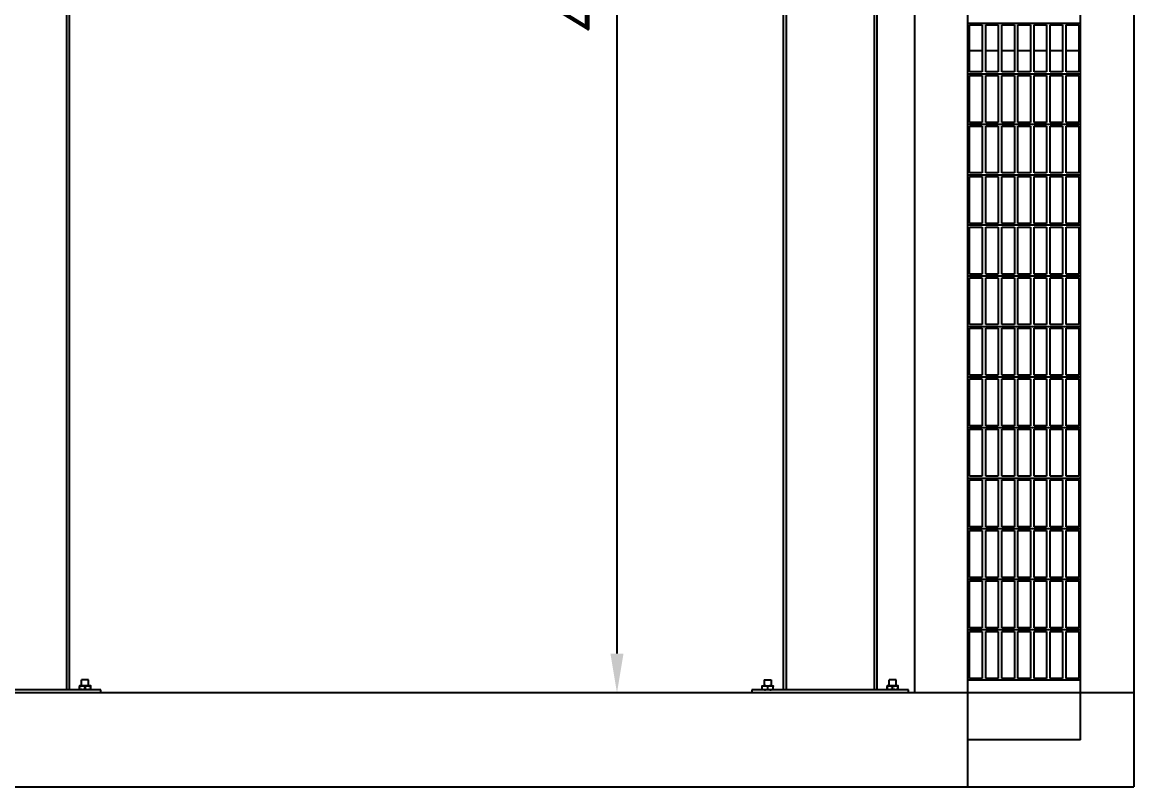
# Model space of a CAD drawing. Header units: millimetres. Extents: x -312439 to 477422, y -331570 to 212570.
# Drawn here: x 365395 to 368945, y 187574 to 190015 of the extents above; entities that cross this region are included whole.
import ezdxf

# ---------------------------------------------------------------- set-up
doc = ezdxf.new("R2010")
doc.units = ezdxf.units.MM
doc.styles.add('ROMAND', font='ROMAND.SHX')
doc.dimstyles.new('1-50 (MILIMETRO)', dxfattribs={"dimscale": 0, "dimtxt": 125, "dimasz": 125, "dimexe": 100, "dimexo": 100, "dimgap": 50, "dimtad": 0, "dimdec": 0, "dimzin": 0, "dimdsep": 46, "dimtxsty": 'ROMAND', "dimcen": -390, "dimclrd": 1, "dimclre": 1, "dimclrt": 3, "dimadec": 0, "dimazin": 0, "dimtfac": 1, "dimtdec": 0, "dimtix": 1, "dimtmove": 2, "dimatfit": 2, "dimfxl": 1, "dimtvp": 1, "dimtolj": 1, "dimtzin": 0, "dimarcsym": 0})

# ---------------------------------------------------------------- blocks, each defined once
blk = doc.blocks.new('*D2')
at = {"color": 1, "lineweight": -2, "transparency": 16777216}
blk.add_line((367294.3, 192383.8), (367294.3, 187998.9), dxfattribs=at)
at = {"color": 1, "transparency": 16777216}
for points in [[(367273.5, 192383.8), (367315.1, 192383.8), (367294.3, 192508.8)], [(367273.5, 187998.9), (367315.1, 187998.9), (367294.3, 187873.9)]]:
    blk.add_solid(points, dxfattribs=at)
at = {"layer": 'Defpoints', "color": 0, "transparency": 16777216}
for p in [(367294.3, 192508.8), (367294.3, 187873.9), (367294.3, 187873.9)]:
    blk.add_point(p, dxfattribs=at)
at = {"color": 3, "transparency": 16777216, "insert": (367169.3, 190191.3), "char_height": 125, "attachment_point": 5, "rotation": 90, "style": 'ROMAND'}
blk.add_mtext('\\A1;4635', dxfattribs=at)

msp = doc.modelspace()

# ---------------------------------------------------------------- linework, layer by layer
at = {"color": 1, "linetype": 'Continuous', "extrusion": (0, 1, 0)}
for p, q in [((368244.798, 195323.86, 0), (368244.798, 187873.86, 0)), ((368414.798, 187573.86, 0), (368414.798, 195323.86, 0)), ((368774.798, 187723.86, 0), (368774.798, 195323.86, 0)), ((368944.798, 195323.86, 0), (368944.798, 187573.86, 0)), ((365536.114, 192208.782, 0), (365536.114, 187883.86, 0)), ((365546.114, 187883.86, 0), (365546.114, 192208.782, 0)), ((367825.172, 192208.782, 0), (367825.172, 187883.86, 0)), ((367835.172, 187883.86, 0), (367835.172, 192208.782, 0)), ((368115.172, 192208.782, 0), (368115.172, 187883.86, 0)), ((368125.172, 187883.86, 0), (368125.172, 192208.782, 0)), ((368414.798, 190012.448, 0), (368774.798, 190012.448, 0)), ((368420.514, 190006.734, 0), (368460.514, 190006.734, 0)), ((368420.514, 189856.734, 0), (368420.514, 190006.734, 0)), ((368460.514, 190006.734, 0), (368460.514, 189856.734, 0)), ((368471.942, 190006.734, 0), (368511.942, 190006.734, 0)), ((368471.942, 189856.734, 0), (368471.942, 190006.734, 0)), ((368511.942, 190006.734, 0), (368511.942, 189856.734, 0)), ((368523.37, 190006.734, 0), (368563.37, 190006.734, 0)), ((368523.37, 189856.734, 0), (368523.37, 190006.734, 0)), ((368563.37, 190006.734, 0), (368563.37, 189856.734, 0)), ((368574.798, 190006.734, 0), (368614.798, 190006.734, 0)), ((368574.798, 189856.734, 0), (368574.798, 190006.734, 0)), ((368614.798, 190006.734, 0), (368614.798, 189856.734, 0)), ((368626.226, 190006.734, 0), (368666.226, 190006.734, 0)), ((368626.226, 189856.734, 0), (368626.226, 190006.734, 0)), ((368666.226, 190006.734, 0), (368666.226, 189856.734, 0)), ((368677.654, 190006.734, 0), (368717.654, 190006.734, 0)), ((368677.654, 189856.734, 0), (368677.654, 190006.734, 0)), ((368717.654, 190006.734, 0), (368717.654, 189856.734, 0)), ((368729.082, 190006.734, 0), (368769.082, 190006.734, 0)), ((368729.082, 189856.734, 0), (368729.082, 190006.734, 0)), ((368769.082, 190006.734, 0), (368769.082, 189856.734, 0)), ((368460.514, 189923.86, 0), (368420.514, 189923.86, 0)), ((368511.942, 189923.86, 0), (368471.942, 189923.86, 0)), ((368563.37, 189923.86, 0), (368523.37, 189923.86, 0)), ((368614.798, 189923.86, 0), (368574.798, 189923.86, 0)), ((368666.226, 189923.86, 0), (368626.226, 189923.86, 0)), ((368717.654, 189923.86, 0), (368677.654, 189923.86, 0)), ((368769.082, 189923.86, 0), (368729.082, 189923.86, 0)), ((368460.514, 189856.734, 0), (368420.514, 189856.734, 0)), ((368511.942, 189856.734, 0), (368471.942, 189856.734, 0)), ((368563.37, 189856.734, 0), (368523.37, 189856.734, 0)), ((368614.798, 189856.734, 0), (368574.798, 189856.734, 0)), ((368666.226, 189856.734, 0), (368626.226, 189856.734, 0)), ((368717.654, 189856.734, 0), (368677.654, 189856.734, 0)), ((368769.082, 189856.734, 0), (368729.082, 189856.734, 0)), ((368414.798, 189851.02, 0), (368774.798, 189851.02, 0)), ((368420.514, 189845.306, 0), (368460.514, 189845.306, 0)), ((368420.514, 189695.306, 0), (368420.514, 189845.306, 0)), ((368460.514, 189845.306, 0), (368460.514, 189695.306, 0)), ((368471.942, 189845.306, 0), (368511.942, 189845.306, 0)), ((368471.942, 189695.306, 0), (368471.942, 189845.306, 0)), ((368511.942, 189845.306, 0), (368511.942, 189695.306, 0)), ((368523.37, 189845.306, 0), (368563.37, 189845.306, 0)), ((368523.37, 189695.306, 0), (368523.37, 189845.306, 0)), ((368563.37, 189845.306, 0), (368563.37, 189695.306, 0)), ((368574.798, 189845.306, 0), (368614.798, 189845.306, 0)), ((368574.798, 189695.306, 0), (368574.798, 189845.306, 0)), ((368614.798, 189845.306, 0), (368614.798, 189695.306, 0)), ((368626.226, 189845.306, 0), (368666.226, 189845.306, 0)), ((368626.226, 189695.306, 0), (368626.226, 189845.306, 0)), ((368666.226, 189845.306, 0), (368666.226, 189695.306, 0)), ((368677.654, 189845.306, 0), (368717.654, 189845.306, 0)), ((368677.654, 189695.306, 0), (368677.654, 189845.306, 0)), ((368717.654, 189845.306, 0), (368717.654, 189695.306, 0)), ((368729.082, 189845.306, 0), (368769.082, 189845.306, 0)), ((368729.082, 189695.306, 0), (368729.082, 189845.306, 0)), ((368769.082, 189845.306, 0), (368769.082, 189695.306, 0)), ((368414.798, 189689.592, 0), (368774.798, 189689.592, 0)), ((368460.514, 189695.306, 0), (368420.514, 189695.306, 0)), ((368420.514, 189683.878, 0), (368460.514, 189683.878, 0)), ((368420.514, 189533.878, 0), (368420.514, 189683.878, 0)), ((368460.514, 189683.878, 0), (368460.514, 189533.878, 0)), ((368511.942, 189695.306, 0), (368471.942, 189695.306, 0)), ((368471.942, 189683.878, 0), (368511.942, 189683.878, 0)), ((368471.942, 189533.878, 0), (368471.942, 189683.878, 0)), ((368511.942, 189683.878, 0), (368511.942, 189533.878, 0)), ((368563.37, 189695.306, 0), (368523.37, 189695.306, 0)), ((368523.37, 189683.878, 0), (368563.37, 189683.878, 0)), ((368523.37, 189533.878, 0), (368523.37, 189683.878, 0)), ((368563.37, 189683.878, 0), (368563.37, 189533.878, 0)), ((368614.798, 189695.306, 0), (368574.798, 189695.306, 0)), ((368574.798, 189683.878, 0), (368614.798, 189683.878, 0)), ((368574.798, 189533.878, 0), (368574.798, 189683.878, 0)), ((368614.798, 189683.878, 0), (368614.798, 189533.878, 0)), ((368666.226, 189695.306, 0), (368626.226, 189695.306, 0)), ((368626.226, 189683.878, 0), (368666.226, 189683.878, 0)), ((368626.226, 189533.878, 0), (368626.226, 189683.878, 0)), ((368666.226, 189683.878, 0), (368666.226, 189533.878, 0)), ((368717.654, 189695.306, 0), (368677.654, 189695.306, 0)), ((368677.654, 189683.878, 0), (368717.654, 189683.878, 0)), ((368677.654, 189533.878, 0), (368677.654, 189683.878, 0)), ((368717.654, 189683.878, 0), (368717.654, 189533.878, 0)), ((368769.082, 189695.306, 0), (368729.082, 189695.306, 0)), ((368729.082, 189683.878, 0), (368769.082, 189683.878, 0)), ((368729.082, 189533.878, 0), (368729.082, 189683.878, 0)), ((368769.082, 189683.878, 0), (368769.082, 189533.878, 0)), ((368414.798, 189528.164, 0), (368774.798, 189528.164, 0)), ((368460.514, 189533.878, 0), (368420.514, 189533.878, 0)), ((368420.514, 189522.45, 0), (368460.514, 189522.45, 0)), ((368420.514, 189372.45, 0), (368420.514, 189522.45, 0)), ((368460.514, 189522.45, 0), (368460.514, 189372.45, 0)), ((368511.942, 189533.878, 0), (368471.942, 189533.878, 0)), ((368471.942, 189522.45, 0), (368511.942, 189522.45, 0)), ((368471.942, 189372.45, 0), (368471.942, 189522.45, 0)), ((368511.942, 189522.45, 0), (368511.942, 189372.45, 0)), ((368563.37, 189533.878, 0), (368523.37, 189533.878, 0)), ((368523.37, 189522.45, 0), (368563.37, 189522.45, 0)), ((368523.37, 189372.45, 0), (368523.37, 189522.45, 0)), ((368563.37, 189522.45, 0), (368563.37, 189372.45, 0)), ((368614.798, 189533.878, 0), (368574.798, 189533.878, 0)), ((368574.798, 189522.45, 0), (368614.798, 189522.45, 0)), ((368574.798, 189372.45, 0), (368574.798, 189522.45, 0)), ((368614.798, 189522.45, 0), (368614.798, 189372.45, 0)), ((368666.226, 189533.878, 0), (368626.226, 189533.878, 0)), ((368626.226, 189522.45, 0), (368666.226, 189522.45, 0)), ((368626.226, 189372.45, 0), (368626.226, 189522.45, 0)), ((368666.226, 189522.45, 0), (368666.226, 189372.45, 0)), ((368717.654, 189533.878, 0), (368677.654, 189533.878, 0)), ((368677.654, 189522.45, 0), (368717.654, 189522.45, 0)), ((368677.654, 189372.45, 0), (368677.654, 189522.45, 0)), ((368717.654, 189522.45, 0), (368717.654, 189372.45, 0)), ((368769.082, 189533.878, 0), (368729.082, 189533.878, 0)), ((368729.082, 189522.45, 0), (368769.082, 189522.45, 0)), ((368729.082, 189372.45, 0), (368729.082, 189522.45, 0)), ((368769.082, 189522.45, 0), (368769.082, 189372.45, 0)), ((368774.798, 189366.736, 0), (368414.798, 189366.736, 0)), ((368460.514, 189372.45, 0), (368420.514, 189372.45, 0)), ((368420.514, 189361.022, 0), (368460.514, 189361.022, 0)), ((368420.514, 189211.022, 0), (368420.514, 189361.022, 0)), ((368460.514, 189361.022, 0), (368460.514, 189211.022, 0)), ((368511.942, 189372.45, 0), (368471.942, 189372.45, 0)), ((368471.942, 189361.022, 0), (368511.942, 189361.022, 0)), ((368471.942, 189211.022, 0), (368471.942, 189361.022, 0)), ((368511.942, 189361.022, 0), (368511.942, 189211.022, 0)), ((368563.37, 189372.45, 0), (368523.37, 189372.45, 0)), ((368523.37, 189361.022, 0), (368563.37, 189361.022, 0)), ((368523.37, 189211.022, 0), (368523.37, 189361.022, 0)), ((368563.37, 189361.022, 0), (368563.37, 189211.022, 0)), ((368614.798, 189372.45, 0), (368574.798, 189372.45, 0)), ((368574.798, 189361.022, 0), (368614.798, 189361.022, 0)), ((368574.798, 189211.022, 0), (368574.798, 189361.022, 0)), ((368614.798, 189361.022, 0), (368614.798, 189211.022, 0)), ((368666.226, 189372.45, 0), (368626.226, 189372.45, 0)), ((368626.226, 189361.022, 0), (368666.226, 189361.022, 0)), ((368626.226, 189211.022, 0), (368626.226, 189361.022, 0)), ((368666.226, 189361.022, 0), (368666.226, 189211.022, 0)), ((368717.654, 189372.45, 0), (368677.654, 189372.45, 0)), ((368677.654, 189361.022, 0), (368717.654, 189361.022, 0)), ((368677.654, 189211.022, 0), (368677.654, 189361.022, 0)), ((368717.654, 189361.022, 0), (368717.654, 189211.022, 0)), ((368769.082, 189372.45, 0), (368729.082, 189372.45, 0)), ((368729.082, 189361.022, 0), (368769.082, 189361.022, 0)), ((368729.082, 189211.022, 0), (368729.082, 189361.022, 0)), ((368769.082, 189361.022, 0), (368769.082, 189211.022, 0)), ((368414.798, 189205.308, 0), (368774.798, 189205.308, 0)), ((368460.514, 189211.022, 0), (368420.514, 189211.022, 0)), ((368420.514, 189199.594, 0), (368460.514, 189199.594, 0)), ((368420.514, 189049.594, 0), (368420.514, 189199.594, 0)), ((368460.514, 189199.594, 0), (368460.514, 189049.594, 0)), ((368511.942, 189211.022, 0), (368471.942, 189211.022, 0)), ((368471.942, 189199.594, 0), (368511.942, 189199.594, 0)), ((368471.942, 189049.594, 0), (368471.942, 189199.594, 0)), ((368511.942, 189199.594, 0), (368511.942, 189049.594, 0)), ((368563.37, 189211.022, 0), (368523.37, 189211.022, 0)), ((368523.37, 189199.594, 0), (368563.37, 189199.594, 0)), ((368523.37, 189049.594, 0), (368523.37, 189199.594, 0)), ((368563.37, 189199.594, 0), (368563.37, 189049.594, 0)), ((368614.798, 189211.022, 0), (368574.798, 189211.022, 0)), ((368574.798, 189199.594, 0), (368614.798, 189199.594, 0)), ((368574.798, 189049.594, 0), (368574.798, 189199.594, 0)), ((368614.798, 189199.594, 0), (368614.798, 189049.594, 0)), ((368666.226, 189211.022, 0), (368626.226, 189211.022, 0)), ((368626.226, 189199.594, 0), (368666.226, 189199.594, 0)), ((368626.226, 189049.594, 0), (368626.226, 189199.594, 0)), ((368666.226, 189199.594, 0), (368666.226, 189049.594, 0)), ((368717.654, 189211.022, 0), (368677.654, 189211.022, 0)), ((368677.654, 189199.594, 0), (368717.654, 189199.594, 0)), ((368677.654, 189049.594, 0), (368677.654, 189199.594, 0)), ((368717.654, 189199.594, 0), (368717.654, 189049.594, 0)), ((368769.082, 189211.022, 0), (368729.082, 189211.022, 0)), ((368729.082, 189199.594, 0), (368769.082, 189199.594, 0)), ((368729.082, 189049.594, 0), (368729.082, 189199.594, 0)), ((368769.082, 189199.594, 0), (368769.082, 189049.594, 0)), ((368414.798, 189043.88, 0), (368774.798, 189043.88, 0)), ((368460.514, 189049.594, 0), (368420.514, 189049.594, 0)), ((368420.514, 189038.166, 0), (368460.514, 189038.166, 0)), ((368420.514, 188888.166, 0), (368420.514, 189038.166, 0)), ((368460.514, 189038.166, 0), (368460.514, 188888.166, 0)), ((368511.942, 189049.594, 0), (368471.942, 189049.594, 0)), ((368471.942, 189038.166, 0), (368511.942, 189038.166, 0)), ((368471.942, 188888.166, 0), (368471.942, 189038.166, 0)), ((368511.942, 189038.166, 0), (368511.942, 188888.166, 0)), ((368563.37, 189049.594, 0), (368523.37, 189049.594, 0)), ((368523.37, 189038.166, 0), (368563.37, 189038.166, 0)), ((368523.37, 188888.166, 0), (368523.37, 189038.166, 0)), ((368563.37, 189038.166, 0), (368563.37, 188888.166, 0)), ((368614.798, 189049.594, 0), (368574.798, 189049.594, 0)), ((368574.798, 189038.166, 0), (368614.798, 189038.166, 0)), ((368574.798, 188888.166, 0), (368574.798, 189038.166, 0)), ((368614.798, 189038.166, 0), (368614.798, 188888.166, 0)), ((368666.226, 189049.594, 0), (368626.226, 189049.594, 0)), ((368626.226, 189038.166, 0), (368666.226, 189038.166, 0)), ((368626.226, 188888.166, 0), (368626.226, 189038.166, 0)), ((368666.226, 189038.166, 0), (368666.226, 188888.166, 0)), ((368717.654, 189049.594, 0), (368677.654, 189049.594, 0)), ((368677.654, 189038.166, 0), (368717.654, 189038.166, 0)), ((368677.654, 188888.166, 0), (368677.654, 189038.166, 0)), ((368717.654, 189038.166, 0), (368717.654, 188888.166, 0)), ((368769.082, 189049.594, 0), (368729.082, 189049.594, 0)), ((368729.082, 189038.166, 0), (368769.082, 189038.166, 0)), ((368729.082, 188888.166, 0), (368729.082, 189038.166, 0)), ((368769.082, 189038.166, 0), (368769.082, 188888.166, 0)), ((368414.798, 188882.452, 0), (368774.798, 188882.452, 0)), ((368460.514, 188888.166, 0), (368420.514, 188888.166, 0)), ((368420.514, 188876.738, 0), (368460.514, 188876.738, 0)), ((368420.514, 188726.738, 0), (368420.514, 188876.738, 0)), ((368460.514, 188876.738, 0), (368460.514, 188726.738, 0)), ((368511.942, 188888.166, 0), (368471.942, 188888.166, 0)), ((368471.942, 188876.738, 0), (368511.942, 188876.738, 0)), ((368471.942, 188726.738, 0), (368471.942, 188876.738, 0)), ((368511.942, 188876.738, 0), (368511.942, 188726.738, 0)), ((368563.37, 188888.166, 0), (368523.37, 188888.166, 0)), ((368523.37, 188876.738, 0), (368563.37, 188876.738, 0)), ((368523.37, 188726.738, 0), (368523.37, 188876.738, 0)), ((368563.37, 188876.738, 0), (368563.37, 188726.738, 0)), ((368614.798, 188888.166, 0), (368574.798, 188888.166, 0)), ((368574.798, 188876.738, 0), (368614.798, 188876.738, 0)), ((368574.798, 188726.738, 0), (368574.798, 188876.738, 0)), ((368614.798, 188876.738, 0), (368614.798, 188726.738, 0)), ((368666.226, 188888.166, 0), (368626.226, 188888.166, 0)), ((368626.226, 188876.738, 0), (368666.226, 188876.738, 0)), ((368626.226, 188726.738, 0), (368626.226, 188876.738, 0)), ((368666.226, 188876.738, 0), (368666.226, 188726.738, 0)), ((368717.654, 188888.166, 0), (368677.654, 188888.166, 0)), ((368677.654, 188876.738, 0), (368717.654, 188876.738, 0)), ((368677.654, 188726.738, 0), (368677.654, 188876.738, 0)), ((368717.654, 188876.738, 0), (368717.654, 188726.738, 0)), ((368769.082, 188888.166, 0), (368729.082, 188888.166, 0)), ((368729.082, 188876.738, 0), (368769.082, 188876.738, 0)), ((368729.082, 188726.738, 0), (368729.082, 188876.738, 0)), ((368769.082, 188876.738, 0), (368769.082, 188726.738, 0)), ((368414.798, 188721.024, 0), (368774.798, 188721.024, 0)), ((368460.514, 188726.738, 0), (368420.514, 188726.738, 0)), ((368511.942, 188726.738, 0), (368471.942, 188726.738, 0)), ((368563.37, 188726.738, 0), (368523.37, 188726.738, 0)), ((368614.798, 188726.738, 0), (368574.798, 188726.738, 0)), ((368666.226, 188726.738, 0), (368626.226, 188726.738, 0)), ((368717.654, 188726.738, 0), (368677.654, 188726.738, 0)), ((368769.082, 188726.738, 0), (368729.082, 188726.738, 0)), ((368420.514, 188715.31, 0), (368460.514, 188715.31, 0)), ((368420.514, 188565.31, 0), (368420.514, 188715.31, 0)), ((368460.514, 188715.31, 0), (368460.514, 188565.31, 0)), ((368471.942, 188715.31, 0), (368511.942, 188715.31, 0)), ((368471.942, 188565.31, 0), (368471.942, 188715.31, 0)), ((368511.942, 188715.31, 0), (368511.942, 188565.31, 0)), ((368523.37, 188715.31, 0), (368563.37, 188715.31, 0)), ((368523.37, 188565.31, 0), (368523.37, 188715.31, 0)), ((368563.37, 188715.31, 0), (368563.37, 188565.31, 0)), ((368574.798, 188715.31, 0), (368614.798, 188715.31, 0)), ((368574.798, 188565.31, 0), (368574.798, 188715.31, 0)), ((368614.798, 188715.31, 0), (368614.798, 188565.31, 0)), ((368626.226, 188715.31, 0), (368666.226, 188715.31, 0)), ((368626.226, 188565.31, 0), (368626.226, 188715.31, 0)), ((368666.226, 188715.31, 0), (368666.226, 188565.31, 0)), ((368677.654, 188715.31, 0), (368717.654, 188715.31, 0)), ((368677.654, 188565.31, 0), (368677.654, 188715.31, 0)), ((368717.654, 188715.31, 0), (368717.654, 188565.31, 0)), ((368729.082, 188715.31, 0), (368769.082, 188715.31, 0)), ((368729.082, 188565.31, 0), (368729.082, 188715.31, 0)), ((368769.082, 188715.31, 0), (368769.082, 188565.31, 0)), ((368414.798, 188559.596, 0), (368774.798, 188559.596, 0)), ((368460.514, 188565.31, 0), (368420.514, 188565.31, 0)), ((368420.514, 188553.882, 0), (368460.514, 188553.882, 0)), ((368420.514, 188403.882, 0), (368420.514, 188553.882, 0)), ((368460.514, 188553.882, 0), (368460.514, 188403.882, 0)), ((368511.942, 188565.31, 0), (368471.942, 188565.31, 0)), ((368471.942, 188553.882, 0), (368511.942, 188553.882, 0)), ((368471.942, 188403.882, 0), (368471.942, 188553.882, 0)), ((368511.942, 188553.882, 0), (368511.942, 188403.882, 0)), ((368563.37, 188565.31, 0), (368523.37, 188565.31, 0)), ((368523.37, 188553.882, 0), (368563.37, 188553.882, 0)), ((368523.37, 188403.882, 0), (368523.37, 188553.882, 0)), ((368563.37, 188553.882, 0), (368563.37, 188403.882, 0)), ((368614.798, 188565.31, 0), (368574.798, 188565.31, 0)), ((368574.798, 188553.882, 0), (368614.798, 188553.882, 0)), ((368574.798, 188403.882, 0), (368574.798, 188553.882, 0)), ((368614.798, 188553.882, 0), (368614.798, 188403.882, 0)), ((368666.226, 188565.31, 0), (368626.226, 188565.31, 0)), ((368626.226, 188553.882, 0), (368666.226, 188553.882, 0)), ((368626.226, 188403.882, 0), (368626.226, 188553.882, 0)), ((368666.226, 188553.882, 0), (368666.226, 188403.882, 0)), ((368717.654, 188565.31, 0), (368677.654, 188565.31, 0)), ((368677.654, 188553.882, 0), (368717.654, 188553.882, 0)), ((368677.654, 188403.882, 0), (368677.654, 188553.882, 0)), ((368717.654, 188553.882, 0), (368717.654, 188403.882, 0)), ((368769.082, 188565.31, 0), (368729.082, 188565.31, 0)), ((368729.082, 188553.882, 0), (368769.082, 188553.882, 0)), ((368729.082, 188403.882, 0), (368729.082, 188553.882, 0)), ((368769.082, 188553.882, 0), (368769.082, 188403.882, 0)), ((368460.514, 188403.882, 0), (368420.514, 188403.882, 0)), ((368511.942, 188403.882, 0), (368471.942, 188403.882, 0)), ((368563.37, 188403.882, 0), (368523.37, 188403.882, 0)), ((368614.798, 188403.882, 0), (368574.798, 188403.882, 0)), ((368666.226, 188403.882, 0), (368626.226, 188403.882, 0)), ((368717.654, 188403.882, 0), (368677.654, 188403.882, 0)), ((368769.082, 188403.882, 0), (368729.082, 188403.882, 0)), ((368414.798, 188398.168, 0), (368774.798, 188398.168, 0)), ((368420.514, 188392.454, 0), (368460.514, 188392.454, 0)), ((368420.514, 188242.454, 0), (368420.514, 188392.454, 0)), ((368460.514, 188392.454, 0), (368460.514, 188242.454, 0)), ((368471.942, 188392.454, 0), (368511.942, 188392.454, 0)), ((368471.942, 188242.454, 0), (368471.942, 188392.454, 0)), ((368511.942, 188392.454, 0), (368511.942, 188242.454, 0)), ((368523.37, 188392.454, 0), (368563.37, 188392.454, 0)), ((368523.37, 188242.454, 0), (368523.37, 188392.454, 0)), ((368563.37, 188392.454, 0), (368563.37, 188242.454, 0)), ((368574.798, 188392.454, 0), (368614.798, 188392.454, 0)), ((368574.798, 188242.454, 0), (368574.798, 188392.454, 0)), ((368614.798, 188392.454, 0), (368614.798, 188242.454, 0)), ((368626.226, 188392.454, 0), (368666.226, 188392.454, 0)), ((368626.226, 188242.454, 0), (368626.226, 188392.454, 0)), ((368666.226, 188392.454, 0), (368666.226, 188242.454, 0)), ((368677.654, 188392.454, 0), (368717.654, 188392.454, 0)), ((368677.654, 188242.454, 0), (368677.654, 188392.454, 0)), ((368717.654, 188392.454, 0), (368717.654, 188242.454, 0)), ((368729.082, 188392.454, 0), (368769.082, 188392.454, 0)), ((368729.082, 188242.454, 0), (368729.082, 188392.454, 0)), ((368769.082, 188392.454, 0), (368769.082, 188242.454, 0)), ((368414.798, 188236.74, 0), (368774.798, 188236.74, 0)), ((368460.514, 188242.454, 0), (368420.514, 188242.454, 0)), ((368420.514, 188231.026, 0), (368460.514, 188231.026, 0)), ((368420.514, 188081.026, 0), (368420.514, 188231.026, 0)), ((368460.514, 188231.026, 0), (368460.514, 188081.026, 0)), ((368511.942, 188242.454, 0), (368471.942, 188242.454, 0)), ((368471.942, 188231.026, 0), (368511.942, 188231.026, 0)), ((368471.942, 188081.026, 0), (368471.942, 188231.026, 0)), ((368511.942, 188231.026, 0), (368511.942, 188081.026, 0)), ((368563.37, 188242.454, 0), (368523.37, 188242.454, 0)), ((368523.37, 188231.026, 0), (368563.37, 188231.026, 0)), ((368523.37, 188081.026, 0), (368523.37, 188231.026, 0)), ((368563.37, 188231.026, 0), (368563.37, 188081.026, 0)), ((368614.798, 188242.454, 0), (368574.798, 188242.454, 0)), ((368574.798, 188231.026, 0), (368614.798, 188231.026, 0)), ((368574.798, 188081.026, 0), (368574.798, 188231.026, 0)), ((368614.798, 188231.026, 0), (368614.798, 188081.026, 0)), ((368666.226, 188242.454, 0), (368626.226, 188242.454, 0)), ((368626.226, 188231.026, 0), (368666.226, 188231.026, 0)), ((368626.226, 188081.026, 0), (368626.226, 188231.026, 0)), ((368666.226, 188231.026, 0), (368666.226, 188081.026, 0)), ((368717.654, 188242.454, 0), (368677.654, 188242.454, 0)), ((368677.654, 188231.026, 0), (368717.654, 188231.026, 0)), ((368677.654, 188081.026, 0), (368677.654, 188231.026, 0)), ((368717.654, 188231.026, 0), (368717.654, 188081.026, 0)), ((368769.082, 188242.454, 0), (368729.082, 188242.454, 0)), ((368729.082, 188231.026, 0), (368769.082, 188231.026, 0)), ((368729.082, 188081.026, 0), (368729.082, 188231.026, 0)), ((368769.082, 188231.026, 0), (368769.082, 188081.026, 0)), ((368460.514, 188081.026, 0), (368420.514, 188081.026, 0)), ((368511.942, 188081.026, 0), (368471.942, 188081.026, 0)), ((368563.37, 188081.026, 0), (368523.37, 188081.026, 0)), ((368614.798, 188081.026, 0), (368574.798, 188081.026, 0)), ((368666.226, 188081.026, 0), (368626.226, 188081.026, 0)), ((368717.654, 188081.026, 0), (368677.654, 188081.026, 0)), ((368769.082, 188081.026, 0), (368729.082, 188081.026, 0)), ((368774.798, 188075.312, 0), (368414.798, 188075.312, 0)), ((368420.514, 188069.598, 0), (368460.514, 188069.598, 0)), ((368420.514, 187919.598, 0), (368420.514, 188069.598, 0)), ((368460.514, 188069.598, 0), (368460.514, 187919.598, 0)), ((368471.942, 188069.598, 0), (368511.942, 188069.598, 0)), ((368471.942, 187919.598, 0), (368471.942, 188069.598, 0)), ((368511.942, 188069.598, 0), (368511.942, 187919.598, 0)), ((368523.37, 188069.598, 0), (368563.37, 188069.598, 0)), ((368523.37, 187919.598, 0), (368523.37, 188069.598, 0)), ((368563.37, 188069.598, 0), (368563.37, 187919.598, 0)), ((368574.798, 188069.598, 0), (368614.798, 188069.598, 0)), ((368574.798, 187919.598, 0), (368574.798, 188069.598, 0)), ((368614.798, 188069.598, 0), (368614.798, 187919.598, 0)), ((368626.226, 188069.598, 0), (368666.226, 188069.598, 0)), ((368626.226, 187919.598, 0), (368626.226, 188069.598, 0)), ((368666.226, 188069.598, 0), (368666.226, 187919.598, 0)), ((368677.654, 188069.598, 0), (368717.654, 188069.598, 0)), ((368677.654, 187919.598, 0), (368677.654, 188069.598, 0)), ((368717.654, 188069.598, 0), (368717.654, 187919.598, 0)), ((368729.082, 188069.598, 0), (368769.082, 188069.598, 0)), ((368729.082, 187919.598, 0), (368729.082, 188069.598, 0)), ((368769.082, 188069.598, 0), (368769.082, 187919.598, 0)), ((365606.732, 187915.116, 0), (365584.512, 187915.116, 0)), ((365584.512, 187895.86, 0), (365584.512, 187915.116, 0)), ((365606.732, 187895.86, 0), (365606.732, 187915.116, 0)), ((367764.555, 187915.116, 0), (367786.775, 187915.116, 0)), ((367764.555, 187915.116, 0), (367764.555, 187895.86, 0)), ((367786.775, 187915.116, 0), (367786.775, 187895.86, 0)), ((368185.79, 187915.116, 0), (368163.57, 187915.116, 0)), ((368163.57, 187895.86, 0), (368163.57, 187915.116, 0)), ((368185.79, 187895.86, 0), (368185.79, 187915.116, 0)), ((368774.798, 187913.884, 0), (368414.798, 187913.884, 0)), ((368460.514, 187919.598, 0), (368420.514, 187919.598, 0)), ((368511.942, 187919.598, 0), (368471.942, 187919.598, 0)), ((368563.37, 187919.598, 0), (368523.37, 187919.598, 0)), ((368614.798, 187919.598, 0), (368574.798, 187919.598, 0)), ((368666.226, 187919.598, 0), (368626.226, 187919.598, 0)), ((368717.654, 187919.598, 0), (368677.654, 187919.598, 0)), ((368769.082, 187919.598, 0), (368729.082, 187919.598, 0)), ((368414.798, 187873.86, 0), (357124.798, 187873.86, 0)), ((365646.114, 187883.86, 0), (365146.114, 187883.86, 0)), ((365613.375, 187895.86, 0), (365577.868, 187895.86, 0)), ((365577.868, 187885.446, 0), (365577.868, 187894.275, 0)), ((365595.622, 187885.446, 0), (365595.622, 187894.275, 0)), ((365613.375, 187885.446, 0), (365613.375, 187894.275, 0)), ((365646.114, 187873.86, 0), (365646.114, 187883.86, 0)), ((368225.172, 187883.86, 0), (367725.172, 187883.86, 0)), ((367725.172, 187883.86, 0), (367725.172, 187873.86, 0)), ((367757.912, 187895.86, 0), (367793.419, 187895.86, 0)), ((367757.912, 187885.446, 0), (367757.912, 187894.275, 0)), ((367775.665, 187885.446, 0), (367775.665, 187894.275, 0)), ((367793.419, 187885.446, 0), (367793.419, 187894.275, 0)), ((368192.433, 187895.86, 0), (368156.926, 187895.86, 0)), ((368156.926, 187885.446, 0), (368156.926, 187894.275, 0)), ((368174.68, 187885.446, 0), (368174.68, 187894.275, 0)), ((368192.433, 187885.446, 0), (368192.433, 187894.275, 0)), ((368225.172, 187873.86, 0), (368225.172, 187883.86, 0)), ((368944.798, 187873.86, 0), (368414.798, 187873.86, 0)), ((368774.798, 187723.86, 0), (368414.798, 187723.86, 0))]:
    msp.add_line(p, q, dxfattribs=at)
at = {"color": 1, "linetype": 'Continuous', "extrusion": (-4.48435e-33, -5.08674e-32, -1)}
msp.add_line((357124.798, 187573.86, 0), (368944.798, 187573.86, 0), dxfattribs=at)
at = {"color": 1, "linetype": 'Continuous'}
for points, weights in [([(365577.868, 187895.86, 0), (365577.868, 187895.86, 0), (365577.868, 187894.275, 0)], [1, 1.03795484931, 1]), ([(365577.868, 187894.275, 0), (365582.625, 187895.86, 0), (365586.745, 187895.86, 0)], [1, 1.0379548493, 1]), ([(365577.868, 187885.446, 0), (365577.868, 187883.86, 0), (365577.868, 187883.86, 0)], [1, 1.03795484931, 1]), ([(365586.745, 187883.86, 0), (365582.625, 187883.86, 0), (365577.868, 187885.446, 0)], [1, 1.0379548493, 1]), ([(365586.745, 187895.86, 0), (365590.865, 187895.86, 0), (365595.622, 187894.275, 0)], [1, 1.0379548493, 1]), ([(365595.622, 187885.446, 0), (365590.865, 187883.86, 0), (365586.745, 187883.86, 0)], [1, 1.0379548493, 1]), ([(365595.622, 187894.275, 0), (365600.379, 187895.86, 0), (365604.498, 187895.86, 0)], [1, 1.0379548493, 1]), ([(365604.498, 187883.86, 0), (365600.379, 187883.86, 0), (365595.622, 187885.446, 0)], [1, 1.0379548493, 1]), ([(365604.498, 187895.86, 0), (365608.618, 187895.86, 0), (365613.375, 187894.275, 0)], [1, 1.03795484931, 1]), ([(365613.375, 187885.446, 0), (365608.618, 187883.86, 0), (365604.498, 187883.86, 0)], [1, 1.0379548493, 1]), ([(365613.375, 187894.275, 0), (365613.375, 187895.86, 0), (365613.375, 187895.86, 0)], [1, 1.03795484931, 1]), ([(365613.375, 187883.86, 0), (365613.375, 187883.86, 0), (365613.375, 187885.446, 0)], [1, 1.03795484931, 1]), ([(367757.912, 187894.275, 0), (367757.912, 187895.86, 0), (367757.912, 187895.86, 0)], [1, 1.03795484931, 1]), ([(367766.789, 187895.86, 0), (367762.669, 187895.86, 0), (367757.912, 187894.275, 0)], [1, 1.03795484931, 1]), ([(367757.912, 187883.86, 0), (367757.912, 187883.86, 0), (367757.912, 187885.446, 0)], [1, 1.03795484931, 1]), ([(367757.912, 187885.446, 0), (367762.669, 187883.86, 0), (367766.789, 187883.86, 0)], [1, 1.0379548493, 1]), ([(367775.665, 187894.275, 0), (367770.908, 187895.86, 0), (367766.789, 187895.86, 0)], [1, 1.0379548493, 1]), ([(367766.789, 187883.86, 0), (367770.908, 187883.86, 0), (367775.665, 187885.446, 0)], [1, 1.0379548493, 1]), ([(367784.542, 187895.86, 0), (367780.422, 187895.86, 0), (367775.665, 187894.275, 0)], [1, 1.0379548493, 1]), ([(367775.665, 187885.446, 0), (367780.422, 187883.86, 0), (367784.542, 187883.86, 0)], [1, 1.0379548493, 1]), ([(367793.419, 187894.275, 0), (367788.662, 187895.86, 0), (367784.542, 187895.86, 0)], [1, 1.0379548493, 1]), ([(367784.542, 187883.86, 0), (367788.662, 187883.86, 0), (367793.419, 187885.446, 0)], [1, 1.0379548493, 1]), ([(367793.419, 187895.86, 0), (367793.419, 187895.86, 0), (367793.419, 187894.275, 0)], [1, 1.03795484931, 1]), ([(367793.419, 187885.446, 0), (367793.419, 187883.86, 0), (367793.419, 187883.86, 0)], [1, 1.03795484931, 1]), ([(368156.926, 187895.86, 0), (368156.926, 187895.86, 0), (368156.926, 187894.275, 0)], [1, 1.03795484931, 1]), ([(368156.926, 187894.275, 0), (368161.683, 187895.86, 0), (368165.803, 187895.86, 0)], [1, 1.0379548493, 1]), ([(368156.926, 187885.446, 0), (368156.926, 187883.86, 0), (368156.926, 187883.86, 0)], [1, 1.03795484931, 1]), ([(368165.803, 187883.86, 0), (368161.683, 187883.86, 0), (368156.926, 187885.446, 0)], [1, 1.0379548493, 1]), ([(368165.803, 187895.86, 0), (368169.923, 187895.86, 0), (368174.68, 187894.275, 0)], [1, 1.0379548493, 1]), ([(368174.68, 187885.446, 0), (368169.923, 187883.86, 0), (368165.803, 187883.86, 0)], [1, 1.0379548493, 1]), ([(368174.68, 187894.275, 0), (368179.437, 187895.86, 0), (368183.556, 187895.86, 0)], [1, 1.0379548493, 1]), ([(368183.556, 187883.86, 0), (368179.437, 187883.86, 0), (368174.68, 187885.446, 0)], [1, 1.0379548493, 1]), ([(368183.556, 187895.86, 0), (368187.676, 187895.86, 0), (368192.433, 187894.275, 0)], [1, 1.03795484931, 1]), ([(368192.433, 187885.446, 0), (368187.676, 187883.86, 0), (368183.556, 187883.86, 0)], [1, 1.0379548493, 1]), ([(368192.433, 187894.275, 0), (368192.433, 187895.86, 0), (368192.433, 187895.86, 0)], [1, 1.03795484931, 1]), ([(368192.433, 187883.86, 0), (368192.433, 187883.86, 0), (368192.433, 187885.446, 0)], [1, 1.03795484931, 1])]:
    msp.add_rational_spline(points, weights, degree=2, dxfattribs=at)

# ---------------------------------------------------------------- dimensions: what is measured, and where the dimension line sits
dim = msp.add_linear_dim(base=(367294.306, 187873.86, 0), p1=(367294.306, 192508.782, 0), p2=(367294.306, 187873.86, 0), angle=90, dimstyle='1-50 (MILIMETRO)', override={"dimscale": 1})
dim.commit()
dim.dimension.update_dxf_attribs({"geometry": '*D2', "text_midpoint": (367169.306, 190191.321, 0)})

doc.saveas('drawing.dxf')
